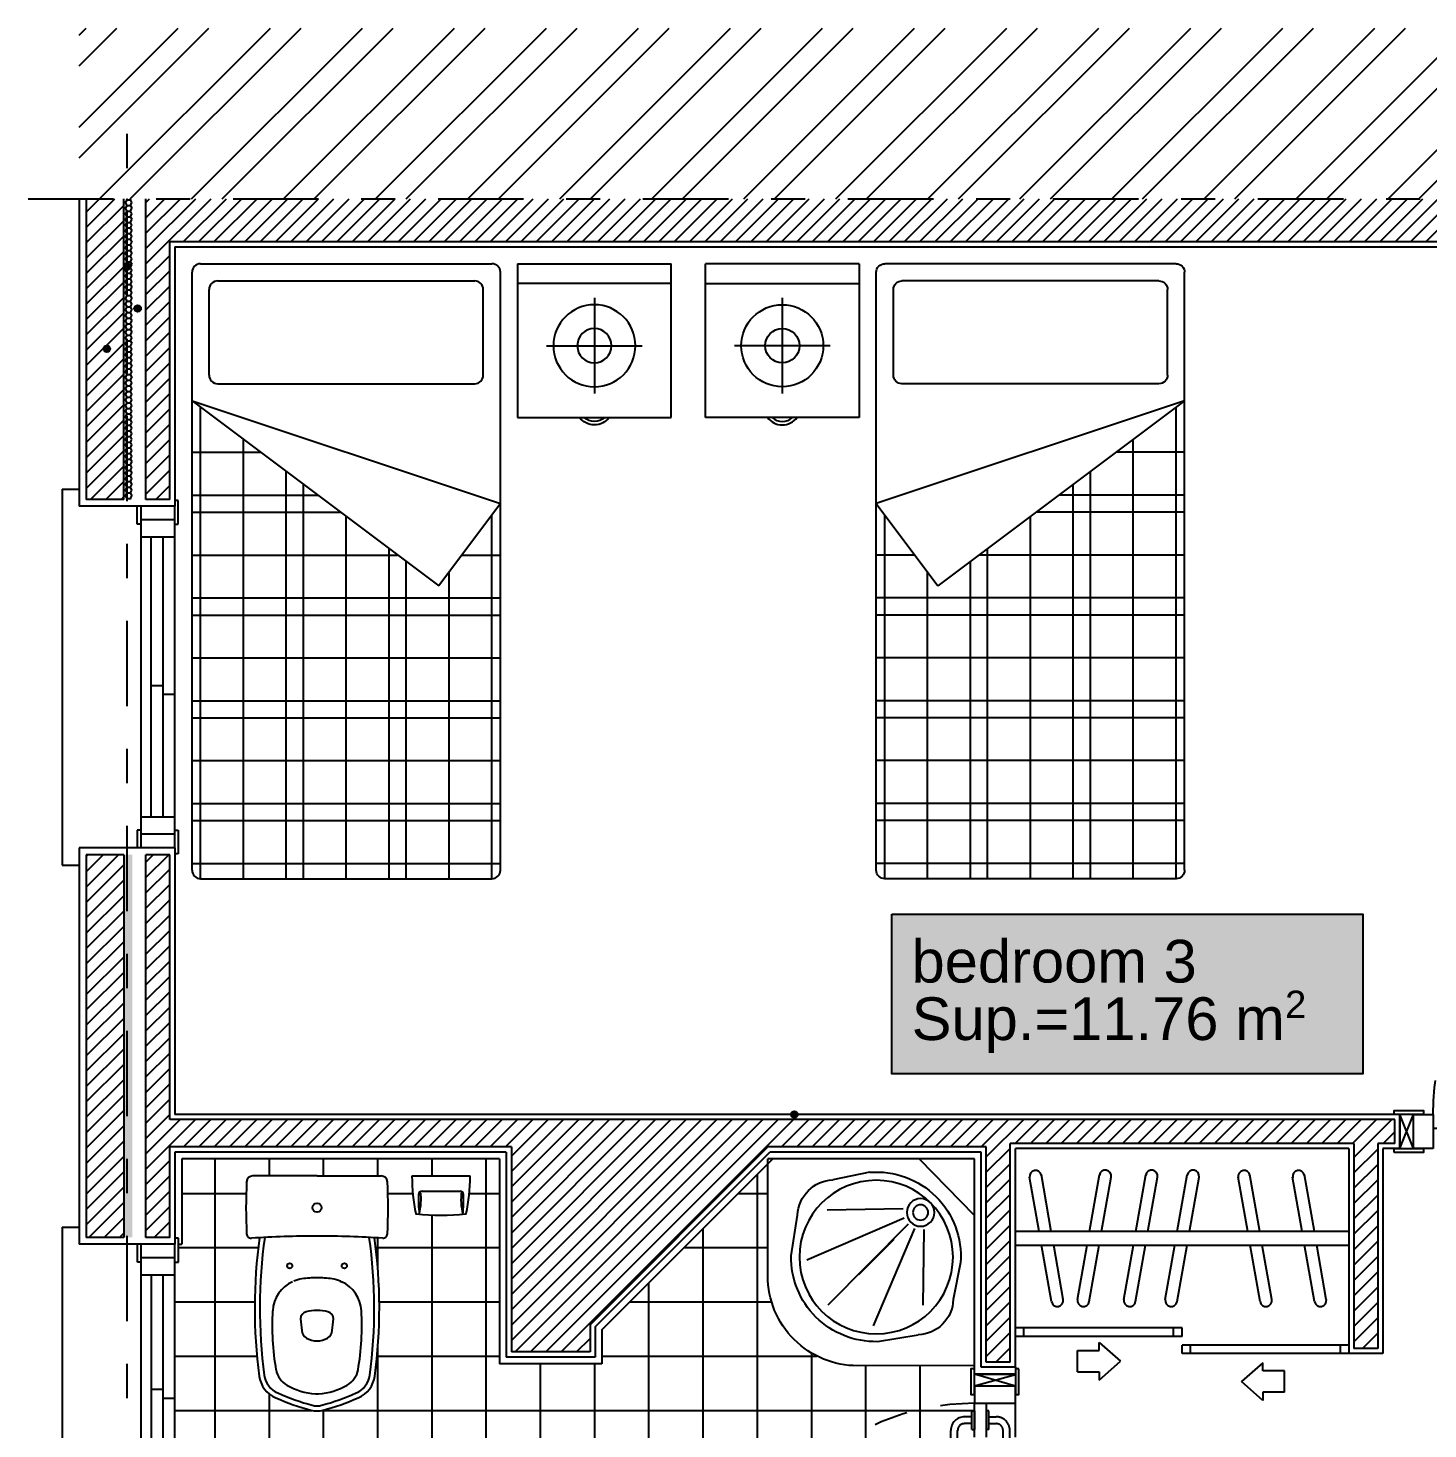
# Model space of a CAD drawing. Header units: millimetres. Extents: x 105 to 1807, y -268 to 915.
# Drawn here: x 977.359 to 981.457, y 437.977 to 442.078 of the extents above; entities that cross this region are included whole.
import ezdxf

# ---------------------------------------------------------------- set-up
doc = ezdxf.new("R2010")
doc.units = ezdxf.units.MM
doc.linetypes.add('HIDDEN2', pattern=[0.1875, 0.125, -0.0625])
doc.linetypes.add('TRAZO_Y_PUNTO', pattern=[1, 0.5, -0.25, 0, -0.25])
for name, color, linetype in [('AUXILIAR', 3, 'Continuous'), ('CARPINTERIA', 3, 'Continuous'), ('EJE', 8, 'Continuous'), ('ENFOSCADO', 4, 'Continuous'), ('ENLUCIDO', 8, 'Continuous'), ('MARMOL BAÑOS', 4, 'Continuous'), ('MUEBLES', 12, 'Continuous'), ('MURO', 6, 'Continuous'), ('PERCHAS', 12, 'Continuous'), ('SANITARIOS', 50, 'Continuous'), ('SOLERIA', 4, 'Continuous'), ('SOMBREADO', 8, 'Continuous'), ('SOMBREADO MURO TERMOARCILLA', 253, 'Continuous'), ('TEXTO', 2, 'Continuous')]:
    doc.layers.add(name, color=color, linetype=linetype)
doc.styles.add('STYLE1', font='arial.ttf', dxfattribs={"height": 0.1})
pattern_1 = [(0, (851.618782, 370.048774), (0.0142875, 0.00824889), [0.009525, -0.01905]), (120, (851.618782, 370.048774), (-0.0142874983, 0.00824889296), [0.009525, -0.01905]), (60, (851.618782, 370.048774), (1.7e-09, 0.01649778296), [-0.01905, 0.009525])]
pattern_2 = [(45, (851.618782, 370.048774), (-0.02245064, 0.02245064), [])]
pattern_3 = [(45, (804.349767, 370.048774), (-0.0224506403, 0.0224506403), [])]

# ---------------------------------------------------------------- blocks, each defined once
blk = doc.blocks.new('F_Maneta_FSB-001_Planta')
for p, q in [((-0.0275, -0.007), (-0.0275, 0)), ((-0.0275, 0), (0.0275, 0)), ((0.0275, -0.007), (0.0275, 0)), ((0.0275, -0.007), (-0.0275, -0.007)), ((-0.01, -0.007), (-0.01, -0.029)), ((0.01, -0.007), (0.01, -0.029)), ((0.122, -0.049), (0.03, -0.049)), ((0.122, -0.069), (0.03, -0.069)), ((0.122, -0.049), (0.122, -0.069))]:
    blk.add_line(p, q)
for radius in [0.04, 0.02]:
    blk.add_arc((0.03, -0.029), radius, 180, 270)
blk = doc.blocks.new('NPBAÑO')
at = {"layer": 'CARPINTERIA'}
for p, q in [((435.7544, 454.9197), (435.7544, 454.9547)), ((435.7544, 454.9547), (435.8744, 454.9547)), ((435.8744, 454.9197), (435.7544, 454.9547)), ((435.8744, 454.953), (435.7544, 454.9197)), ((435.8744, 454.9547), (435.8744, 454.9197)), ((435.7544, 454.9197), (435.7544, 454.8697)), ((435.8744, 454.9197), (435.7544, 454.9197)), ((435.8744, 454.9197), (435.7744, 454.9197)), ((435.8744, 454.8697), (435.8744, 454.9197)), ((435.7744, 454.8697), (435.8744, 454.8697)), ((435.7544, 454.1197), (435.7544, 454.1697)), ((435.7744, 454.1697), (435.8744, 454.1697)), ((435.8744, 454.1697), (435.8744, 454.1197)), ((435.8744, 454.1197), (435.7544, 454.1197)), ((435.7544, 454.1197), (435.7544, 454.0847)), ((435.8744, 454.1197), (435.7544, 454.0847)), ((435.8744, 454.0847), (435.7544, 454.1197)), ((435.8744, 454.1197), (435.7744, 454.1197)), ((435.8744, 454.0847), (435.8744, 454.1197)), ((435.7544, 454.0847), (435.8744, 454.0847))]:
    blk.add_line(p, q, dxfattribs=at)
at = {"layer": 'CARPINTERIA', "linetype": 'HIDDEN2', "ltscale": 0.25}
for p, q in [((435.7474, 454.7922), (435.7474, 454.8472)), ((435.7474, 454.8472), (435.7544, 454.8472)), ((435.7544, 454.1697), (435.7544, 454.8697)), ((435.7544, 454.8472), (435.7544, 454.7922)), ((435.7964, 454.8472), (435.7894, 454.8472)), ((435.7894, 454.8472), (435.7894, 454.7922)), ((435.7964, 454.7922), (435.7964, 454.8472)), ((435.8744, 454.1697), (435.8744, 454.8697)), ((435.7474, 454.8297), (435.7254, 454.8297)), ((435.7474, 454.8097), (435.7254, 454.8097)), ((435.7964, 454.8297), (435.8184, 454.8297)), ((435.7964, 454.8097), (435.8184, 454.8097)), ((435.6854, 454.6977), (435.6854, 454.7897)), ((435.7054, 454.6977), (435.7054, 454.7897)), ((435.7474, 454.7922), (435.7544, 454.7922)), ((435.7964, 454.7922), (435.7894, 454.7922)), ((435.8384, 454.6977), (435.8384, 454.7897)), ((435.8584, 454.6977), (435.8584, 454.7897)), ((435.7054, 454.6977), (435.6854, 454.6977)), ((435.8384, 454.6977), (435.8584, 454.6977))]:
    blk.add_line(p, q, dxfattribs=at)
at = {"layer": 'CARPINTERIA'}
for points in [[(435.7544, 454.9697), (435.7444, 454.9697), (435.7444, 454.8947), (435.7544, 454.8947)], [(435.8844, 454.9697), (435.8744, 454.9697), (435.8744, 454.8947), (435.8844, 454.8947)], [(435.7544, 454.1697), (435.0544, 454.1697), (435.0544, 454.2047), (435.7544, 454.2047)], [(435.7544, 454.0697), (435.7444, 454.0697), (435.7444, 454.1447), (435.7544, 454.1447)], [(435.8844, 454.0697), (435.8744, 454.0697), (435.8744, 454.1447), (435.8844, 454.1447)]]:
    blk.add_lwpolyline(points, close=True, dxfattribs=at)
at = {"layer": 'CARPINTERIA', "linetype": 'HIDDEN2', "ltscale": 0.25}
blk.add_lwpolyline([(435.7544, 454.1697), (435.7544, 454.8697), (435.7894, 454.8697), (435.7894, 454.1697)], close=True, dxfattribs=at)
for centre, radius, start, end in [((435.7544, 454.1697), 0.7, 90, 180), ((435.7254, 454.7897), 0.04, 90, 180), ((435.7254, 454.7897), 0.02, 90, 180), ((435.8184, 454.7897), 0.04, 360, 90), ((435.8184, 454.7897), 0.02, 360, 90)]:
    blk.add_arc(centre, radius, start, end, dxfattribs=at)
at = {"layer": 'CARPINTERIA', "extrusion": (0, 0, -1), "zscale": -1, "rotation": 180.0000000001303}
blk.add_blockref('F_Maneta_FSB-001_Planta', (-435.1044, 454.2047), dxfattribs=at)
at = {"layer": 'CARPINTERIA', "rotation": 359.9999999998697}
blk.add_blockref('F_Maneta_FSB-001_Planta', (435.1044, 454.1697), dxfattribs=at)
blk = doc.blocks.new('V080M')
at = {"layer": 'CARPINTERIA'}
for p, q in [((945.5301, 440.4831), (945.4801, 440.4831)), ((945.5301, 439.5831), (945.5301, 440.4831)), ((945.1901, 440.3806), (945.1901, 440.4506)), ((945.1901, 440.4506), (945.2001, 440.4506)), ((945.2001, 440.4331), (945.2001, 439.6331)), ((945.3001, 439.6331), (945.3001, 440.4331)), ((945.3101, 440.3806), (945.3101, 440.4331)), ((945.2001, 440.3806), (945.1901, 440.3806)), ((945.2001, 440.3931), (945.3001, 440.3931)), ((945.3001, 440.3806), (945.3101, 440.3806)), ((945.2001, 440.3431), (945.3001, 440.3431)), ((945.2351, 439.7231), (945.2351, 440.3431)), ((945.2701, 439.7231), (945.2701, 440.3431)), ((945.2351, 440.0831), (945.2001, 440.0831)), ((945.2701, 440.0571), (945.2351, 440.0571)), ((945.2001, 439.7231), (945.3001, 439.7231)), ((945.1901, 439.6856), (945.1901, 439.6156)), ((945.2001, 439.6856), (945.1901, 439.6856)), ((945.3001, 439.6856), (945.3101, 439.6856)), ((945.3101, 439.6856), (945.3101, 439.6331)), ((945.2001, 439.6731), (945.3001, 439.6731)), ((945.1901, 439.6156), (945.2001, 439.6156)), ((945.5301, 439.5831), (945.4801, 439.5831))]:
    blk.add_line(p, q, dxfattribs=at)
blk = doc.blocks.new('V1M')
at = {"layer": 'CARPINTERIA'}
for p, q in [((936.7497, 440.5377), (936.7497, 439.4377)), ((936.7497, 440.5377), (936.7997, 440.5377)), ((937.0897, 440.5052), (937.0797, 440.5052)), ((937.0897, 440.4352), (937.0897, 440.5052)), ((936.9697, 440.4352), (936.9697, 440.4877)), ((936.9797, 440.4877), (936.9797, 439.4877)), ((937.0797, 439.4877), (937.0797, 440.4877)), ((936.9797, 440.4352), (936.9697, 440.4352)), ((937.0797, 440.4477), (936.9797, 440.4477)), ((937.0797, 440.4352), (937.0897, 440.4352)), ((937.0797, 440.3977), (936.9797, 440.3977)), ((937.0097, 440.3977), (937.0097, 439.5777)), ((937.0447, 440.3977), (937.0447, 439.5777)), ((937.0097, 439.9637), (937.0447, 439.9637)), ((937.0447, 439.9377), (937.0797, 439.9377)), ((937.0797, 439.5777), (936.9797, 439.5777)), ((936.9697, 439.5402), (936.9697, 439.4877)), ((936.9797, 439.5402), (936.9697, 439.5402)), ((937.0797, 439.5277), (936.9797, 439.5277)), ((937.0797, 439.5402), (937.0897, 439.5402)), ((937.0897, 439.5402), (937.0897, 439.4702)), ((937.0897, 439.4702), (937.0797, 439.4702)), ((936.7497, 439.4377), (936.7997, 439.4377))]:
    blk.add_line(p, q, dxfattribs=at)
blk = doc.blocks.new('pndo')
at = {"layer": 'CARPINTERIA', "linetype": 'HIDDEN2', "ltscale": 0.25}
for p, q in [((439.7526, 452.2157), (439.8578, 452.2157)), ((439.7526, 452.1929), (439.7526, 452.2157)), ((439.7526, 452.1929), (439.8578, 452.1929)), ((439.8606, 452.1449), (439.9235, 452.1449)), ((439.8606, 452.1449), (439.8606, 452.1369)), ((439.8806, 452.1449), (439.8806, 452.17)), ((439.9035, 452.1449), (439.9035, 452.17)), ((439.9235, 452.1449), (439.9235, 452.1369)), ((439.1492, 452.1369), (439.9492, 452.1369)), ((439.9235, 452.1369), (439.8606, 452.1369)), ((439.8606, 452.0889), (439.8606, 452.0969)), ((439.9235, 452.0969), (439.8606, 452.0969)), ((439.8606, 452.0889), (439.9235, 452.0889)), ((439.8806, 452.0889), (439.8806, 452.0637)), ((439.9035, 452.0889), (439.9035, 452.0637)), ((439.9235, 452.0889), (439.9235, 452.0969)), ((439.1492, 452.0369), (439.9492, 452.0369)), ((439.7526, 452.0409), (439.7526, 452.018)), ((439.7526, 452.0409), (439.8578, 452.0409)), ((439.7526, 452.018), (439.8578, 452.018))]:
    blk.add_line(p, q, dxfattribs=at)
at = {"layer": 'CARPINTERIA'}
for p, q in [((439.0921, 452.1369), (439.0521, 452.1369)), ((439.0521, 452.1369), (439.0521, 452.0369)), ((439.0921, 452.0369), (439.0521, 452.1369)), ((439.0521, 452.0369), (439.0921, 452.1369)), ((439.0921, 452.1369), (439.1492, 452.1369)), ((439.0921, 452.0369), (439.0921, 452.1369)), ((439.0921, 452.0369), (439.0921, 452.114)), ((439.1492, 452.114), (439.1492, 452.0369)), ((440.0064, 452.1369), (439.9492, 452.1369)), ((439.9492, 452.114), (439.9492, 452.0369)), ((440.0064, 452.0369), (440.0064, 452.1369)), ((440.0064, 452.1369), (440.0464, 452.1369)), ((440.0064, 452.0369), (440.0464, 452.1369)), ((440.0464, 452.0369), (440.0064, 452.1369)), ((440.0064, 452.0369), (440.0064, 452.114)), ((440.0464, 452.1369), (440.0464, 452.0369)), ((439.1492, 452.0369), (439.0921, 452.0369)), ((439.9492, 452.0369), (440.0064, 452.0369))]:
    blk.add_line(p, q, dxfattribs=at)
for points in [[(439.1492, 452.1369), (439.1492, 452.9369), (439.1892, 452.9369), (439.1892, 452.1369)], [(439.0349, 452.1369), (439.0349, 452.1483), (439.1206, 452.1483), (439.1206, 452.1369)], [(440.0635, 452.1369), (440.0635, 452.1483), (439.9778, 452.1483), (439.9778, 452.1369)], [(439.0349, 452.0254), (439.0349, 452.0369), (439.1206, 452.0369), (439.1206, 452.0254)], [(440.0635, 452.0254), (440.0635, 452.0369), (439.9778, 452.0369), (439.9778, 452.0254)]]:
    blk.add_lwpolyline(points, close=True, dxfattribs=at)
at = {"layer": 'CARPINTERIA', "linetype": 'HIDDEN2', "ltscale": 0.25}
blk.add_lwpolyline([(439.1492, 452.1369), (439.9492, 452.1369), (439.9492, 452.0969), (439.1492, 452.0969)], close=True, dxfattribs=at)
for centre, radius, start, end in [((439.1492, 452.1369), 0.8, 360, 90), ((439.8578, 452.17), 0.0457, 360, 90), ((439.8578, 452.17), 0.0229, 360, 90), ((439.8578, 452.0637), 0.0229, 270, 360), ((439.8578, 452.0637), 0.0457, 270, 360)]:
    blk.add_arc(centre, radius, start, end, dxfattribs=at)
at = {"layer": 'CARPINTERIA', "xscale": 1.14285714285711, "yscale": 1.14285714285711, "zscale": 1.14285714285711, "rotation": 269.9999999998696}
blk.add_blockref('F_Maneta_FSB-001_Planta', (439.1492, 452.8797), dxfattribs=at)
at = {"layer": 'CARPINTERIA', "extrusion": (0, 0, -1), "xscale": 1.14285714285711, "yscale": 1.14285714285711, "zscale": -1.142857142857143, "rotation": 270.0000000001304}
blk.add_blockref('F_Maneta_FSB-001_Planta', (-439.1892, 452.8797), dxfattribs=at)
blk = doc.blocks.new('FLEHA ACVCESO')
at = {"layer": 'AUXILIAR'}
for p, q in [((142.707, 251.372), (142.951, 251.651)), ((143.196, 251.372), (142.951, 251.651)), ((142.812, 251.372), (142.707, 251.372)), ((142.812, 251.092), (142.812, 251.372)), ((143.091, 251.092), (143.091, 251.372)), ((143.091, 251.372), (143.196, 251.372)), ((142.812, 251.092), (143.091, 251.092))]:
    blk.add_line(p, q, dxfattribs=at)
blk = doc.blocks.new('WC1')
at = {"layer": 'SANITARIOS'}
for p, q in [((668.0654, -264.0747), (667.8773, -264.0747)), ((668.0654, -264.0747), (668.2535, -264.0747)), ((668.1336, -264.3826), (668.1373, -264.3842)), ((668.051, -264.7456), (668.0515, -264.7457)), ((668.0797, -264.7456), (668.0793, -264.7457))]:
    blk.add_line(p, q, dxfattribs=at)
for centre, radius in [((668.0654, -264.1677), 0.0135), ((667.9854, -264.3377), 0.0075), ((668.1454, -264.3377), 0.0075)]:
    blk.add_circle(centre, radius, dxfattribs=at)
for centre, radius, start, end in [((667.8773, -264.0927), 0.018, 90, 177.0992), ((668.2535, -264.0927), 0.018, 2.9008, 90), ((669.3574, -264.1677), 1.5, 177.0992, 182.9368), ((666.7734, -264.1677), 1.5, 357.0632, 2.9008), ((667.8723, -264.2439), 0.013, 182.9368, 273.6699), ((668.2584, -264.2439), 0.013, 266.3301, 357.0632), ((668.0654, -267.2537), 3.003, 90, 93.6699), ((669.3829, -264.4617), 1.5, 172.0955, 187.6079), ((669.3829, -264.4617), 1.485, 171.9833, 187.6079), ((668.0654, -267.2537), 3.003, 86.3301, 90), ((666.7479, -264.4617), 1.485, 352.3921, 8.0167), ((666.7479, -264.4617), 1.5, 352.3921, 7.9045), ((668.0354, -264.475), 0.1, 114.7847, 176.6172), ((668.0354, -264.475), 0.1, 98.3127, 112.497), ((668.0654, -264.6727), 0.3, 90, 98.5222), ((668.0654, -264.6727), 0.3, 81.4778, 90), ((668.0954, -264.475), 0.1, 67.503, 81.6873), ((668.0954, -264.475), 0.1, 3.3828, 65.2153), ((668.6842, -264.5133), 0.75, 176.6172, 189.8671), ((668.0374, -264.4918), 0.02, 102.0968, 184.0283), ((668.7656, -264.4405), 0.75, 184.0283, 186.6401), ((668.0654, -264.6187), 0.15, 90, 102.4734), ((668.0654, -264.6187), 0.15, 77.5266, 90), ((668.0933, -264.4918), 0.02, 355.9717, 77.9032), ((667.3651, -264.4405), 0.75, 353.3599, 355.9717), ((667.4465, -264.5133), 0.75, 350.1329, 3.3828), ((668.0504, -264.5237), 0.03, 186.6401, 237.869), ((668.0803, -264.5237), 0.03, 302.131, 353.3599), ((668.0654, -264.4977), 0.06, 238.9919, 270), ((668.0654, -264.4977), 0.06, 270, 301.0081), ((668.0094, -264.6307), 0.065, 189.8671, 240.3055), ((668.1214, -264.6307), 0.065, 299.6945, 350.1329), ((667.9754, -264.6497), 0.08, 187.6079, 247.655), ((667.9754, -264.6497), 0.065, 187.6079, 247.9248), ((668.0747, -264.516), 0.197, 240.3055, 265.9209), ((668.056, -264.516), 0.197, 274.0791, 299.6945), ((668.1554, -264.6497), 0.065, 292.0752, 352.3921), ((668.1554, -264.6497), 0.08, 292.345, 352.3921), ((668.1966, -264.179), 0.6, 245.2048, 255.594), ((668.1966, -264.179), 0.585, 245.172, 255.594), ((668.0654, -264.6477), 0.065, 265.9209, 270), ((668.0654, -264.6477), 0.065, 270, 274.0791), ((667.9341, -264.179), 0.585, 284.406, 294.828), ((667.9341, -264.179), 0.6, 284.406, 294.7952), ((668.0654, -264.6977), 0.065, 253.8651, 270), ((668.0654, -264.6977), 0.05, 253.8651, 270), ((668.0654, -264.6977), 0.05, 270, 286.1349), ((668.0654, -264.6977), 0.065, 270, 286.1349)]:
    blk.add_arc(centre, radius, start, end, dxfattribs=at)
blk = doc.blocks.new('PHG')
at = {"layer": 'AUXILIAR', "color": 4}
for p, q in [((506.8932, 447.1463), (506.8932, 447.0351)), ((506.9382, 447.1747), (506.9382, 447.0067))]:
    blk.add_line(p, q, dxfattribs=at)
for points in [[(506.8553, 447.1546, -0.196376), (506.8555, 447.155, -0.099201), (506.8562, 447.1555, -0.056673), (506.8571, 447.1558, -0.043328), (506.8584, 447.1559, -0.043328), (506.8596, 447.1558, -0.056673), (506.8605, 447.1555, -0.099201), (506.8613, 447.155, -0.196376), (506.8614, 447.1546, -0.196376), (506.8613, 447.1542, -0.099201), (506.8605, 447.1537, -0.056673), (506.8596, 447.1534, -0.043328), (506.8584, 447.1533, -0.043328), (506.8571, 447.1534, -0.056673), (506.8562, 447.1537, -0.099201), (506.8555, 447.1542, -0.196376)], [(506.8553, 447.0269, 0.196376), (506.8555, 447.0264, 0.099201), (506.8562, 447.0259, 0.056673), (506.8571, 447.0257, 0.043328), (506.8584, 447.0256, 0.043328), (506.8596, 447.0257, 0.056673), (506.8605, 447.0259, 0.099201), (506.8613, 447.0264, 0.196376), (506.8614, 447.0269, 0.196376), (506.8613, 447.0273, 0.099201), (506.8605, 447.0278, 0.056673), (506.8596, 447.028, 0.043328), (506.8584, 447.0282, 0.043328), (506.8571, 447.028, 0.056673), (506.8562, 447.0278, 0.099201), (506.8555, 447.0273, 0.196376)]]:
    blk.add_lwpolyline(points, format="xyb", close=True, dxfattribs=at)
for centre, radius, start, end in [((507.4986, 447.0907), 0.6754, 173.8223, 186.1777), ((506.8668, 446.8278), 0.329, 87.0527, 97.0899), ((506.8693, 447.3178), 0.1687, 255.2144, 277.8112), ((506.8281, 447.1633), 0.001, 102.3465, 173.8223), ((506.9339, 446.68), 0.4957, 89.6183, 102.3465), ((506.8832, 447.1463), 0.01, 0, 87.0527), ((506.9372, 447.1747), 0.001, 0, 89.6183), ((506.8693, 446.8636), 0.1687, 82.1888, 104.7856), ((506.8668, 447.3536), 0.329, 262.9101, 272.9473), ((506.8281, 447.0181), 0.001, 186.1777, 257.6535), ((506.9339, 447.5014), 0.4957, 257.6535, 270.3817), ((506.8832, 447.0351), 0.01, 272.9473, 0), ((506.9372, 447.0067), 0.001, 270.3817, 0)]:
    blk.add_arc(centre, radius, start, end, dxfattribs=at)
blk = doc.blocks.new('pd')
at = {"layer": 'SANITARIOS'}
for p, q in [((257.9439, 408.6815), (258.6903, 408.6815)), ((258.6903, 408.6815), (258.6903, 407.935))]:
    blk.add_line(p, q, dxfattribs=at)
at = {"layer": 'SANITARIOS', "linetype": 'ByBlock'}
for p, q in [((258.6892, 408.4835), (258.4882, 408.6799)), ((258.3153, 408.6316), (258.1819, 408.6052)), ((258.1613, 408.4963), (258.435, 408.4998)), ((258.0297, 408.3311), (258.0542, 408.4783)), ((258.0866, 408.3169), (258.4392, 408.4661)), ((258.4538, 408.4427), (258.1612, 408.1518)), ((258.3258, 408.0762), (258.4771, 408.428)), ((258.5056, 408.1499), (258.5107, 408.4236)), ((258.3991, 408.3902), (258.2714, 408.2633)), ((258.6418, 408.3031), (258.6146, 408.1698)), ((258.5297, 408.1312), (258.5297, 408.1312)), ((258.3397, 408.0193), (258.487, 408.0429))]:
    blk.add_line(p, q, dxfattribs=at)
blk.add_lwpolyline([(257.9439, 408.6815), (257.9426, 408.26, 0.415093), (258.2666, 407.935), (258.6903, 407.935)], format="xyb", dxfattribs=at)
for centre, radius in [((258.3353, 408.3268), 0.2775), ((258.4966, 408.4871), 0.05), ((258.4966, 408.4871), 0.0275)]:
    blk.add_circle(centre, radius, dxfattribs=at)
for centre, radius, start, end in [((258.187, 408.4724), 0.133, 92.223, 177.433), ((258.3371, 408.3249), 0.3075, 45.0758, 94.0764), ((258.3353, 408.3268), 0.3075, 355.5795, 44.5801), ((258.3371, 408.3249), 0.3075, 178.8345, 224.5853), ((258.4818, 408.1758), 0.133, 272.223, 357.433), ((258.3353, 408.3268), 0.3075, 225.0707, 270.8214)]:
    blk.add_arc(centre, radius, start, end, dxfattribs=at)
blk = doc.blocks.new('PERCHAS 1')
at = {"layer": 'PERCHAS', "linetype": 'Continuous'}
for p, q in [((980.3184, 438.5552), (980.2904, 438.7144)), ((980.354, 438.5552), (980.3248, 438.7205)), ((980.4655, 438.5552), (980.4947, 438.7205)), ((980.5011, 438.5552), (980.5292, 438.7144)), ((980.6014, 438.5552), (980.6306, 438.7205)), ((980.637, 438.5552), (980.665, 438.7144)), ((980.7227, 438.5552), (980.7519, 438.7205)), ((980.7583, 438.5552), (980.7863, 438.7144)), ((980.9289, 438.5552), (980.9008, 438.7144)), ((980.9644, 438.5552), (980.9353, 438.7205)), ((981.0883, 438.5552), (981.0603, 438.7144)), ((981.1239, 438.5552), (981.0948, 438.7205)), ((981.2245, 438.5552), (980.2488, 438.5552)), ((980.2488, 438.5152), (981.2245, 438.5152)), ((980.3546, 438.35), (980.3255, 438.5152)), ((980.3891, 438.3561), (980.361, 438.5152)), ((980.4304, 438.3561), (980.4585, 438.5152)), ((980.4649, 438.35), (980.494, 438.5152)), ((980.5663, 438.3561), (980.5944, 438.5152)), ((980.6008, 438.35), (980.6299, 438.5152)), ((980.6876, 438.3561), (980.7157, 438.5152)), ((980.7221, 438.35), (980.7512, 438.5152)), ((980.965, 438.35), (980.9359, 438.5152)), ((980.9995, 438.3561), (980.9715, 438.5152)), ((981.1245, 438.35), (981.0954, 438.5152)), ((981.159, 438.3561), (981.1309, 438.5152))]:
    blk.add_line(p, q, dxfattribs=at)
for centre, start, end in [((980.3078, 438.7162), 10, 190), ((980.5119, 438.7174), 350, 170), ((980.6478, 438.7174), 350, 170), ((980.7691, 438.7174), 350, 170), ((980.9182, 438.7162), 10, 190), ((981.0777, 438.7162), 10, 190), ((980.3718, 438.353), 190, 10), ((980.4477, 438.353), 170, 350), ((980.5835, 438.353), 170, 350), ((980.7049, 438.353), 170, 350), ((980.9823, 438.353), 190, 10), ((981.1418, 438.353), 190, 10)]:
    blk.add_arc(centre, 0.0175, start, end, dxfattribs=at)
blk = doc.blocks.new('CAMA180 90')
at = {"layer": 'MUEBLES'}
for p, q in [((1200.7273, 555.8072), (1200.2773, 555.8072)), ((1200.2773, 555.3572), (1200.2773, 555.8072)), ((1200.7273, 555.8072), (1200.7273, 555.3572)), ((1200.2773, 555.749), (1200.7273, 555.749)), ((1200.5023, 555.7072), (1200.5023, 555.4272)), ((1200.6423, 555.5672), (1200.3623, 555.5672)), ((1200.7273, 555.3572), (1200.2773, 555.3572))]:
    blk.add_line(p, q, dxfattribs=at)
at = {"layer": 'MUEBLES', "extrusion": (0, 0, -1)}
for p, q in [((1201.655, 555.8072), (1200.8024, 555.8072)), ((1200.7773, 554.0323), (1200.7773, 555.7821)), ((1201.6801, 554.0323), (1201.6801, 555.7821)), ((1200.8275, 555.4812), (1200.8275, 555.7319)), ((1201.6049, 555.757), (1200.8526, 555.757)), ((1201.63, 555.4812), (1201.63, 555.7319)), ((1201.6049, 555.4561), (1200.8526, 555.4561)), ((1201.6801, 555.4059), (1200.7773, 555.105)), ((1201.6801, 555.4059), (1200.9579, 554.8643)), ((1201.655, 554.0072), (1201.655, 555.3871)), ((1201.5296, 554.0072), (1201.5296, 555.2931)), ((1201.6801, 555.2555), (1201.4795, 555.2555)), ((1201.4043, 554.0072), (1201.4043, 555.199)), ((1201.3541, 554.0072), (1201.3541, 555.1614)), ((1201.6801, 555.1301), (1201.3123, 555.1301)), ((1200.7773, 555.105), (1200.9579, 554.8643)), ((1200.8024, 554.0072), (1200.8024, 555.0716)), ((1201.2287, 554.0072), (1201.2287, 555.0674)), ((1201.6801, 555.0799), (1201.2454, 555.0799)), ((1200.8902, 554.9545), (1200.7773, 554.9545)), ((1201.6801, 554.9545), (1201.0782, 554.9545)), ((1201.1033, 554.0072), (1201.1033, 554.9733)), ((1200.9278, 554.0072), (1200.9278, 554.9044)), ((1201.0532, 554.0072), (1201.0532, 554.9357)), ((1201.6801, 554.8292), (1200.7773, 554.8292)), ((1201.6801, 554.779), (1200.7773, 554.779)), ((1201.6801, 554.6536), (1200.7773, 554.6536)), ((1201.6801, 554.5282), (1200.7773, 554.5282)), ((1201.6801, 554.4781), (1200.7773, 554.4781)), ((1201.6801, 554.3527), (1200.7773, 554.3527)), ((1201.6801, 554.2273), (1200.7773, 554.2273)), ((1201.6801, 554.1771), (1200.7773, 554.1771)), ((1201.6801, 554.0518), (1200.7773, 554.0518)), ((1201.655, 554.0072), (1200.8024, 554.0072))]:
    blk.add_line(p, q, dxfattribs=at)
at = {"layer": 'MUEBLES'}
for radius in [0.12, 0.05]:
    blk.add_circle((1200.5023, 555.5672), radius, dxfattribs=at)
at = {"layer": 'MUEBLES', "extrusion": (0, 0, -1)}
for centre, start, end in [((-1200.8024, 555.7821), 0, 90), ((-1201.655, 555.7821), 90, 180), ((-1200.8526, 555.7319), 0, 90), ((-1201.6049, 555.7319), 90, 180), ((-1200.8526, 555.4812), 270, 0), ((-1201.6049, 555.4812), 180, 270), ((-1200.8024, 554.0323), 270, 0.0197), ((-1201.655, 554.0323), 180, 270)]:
    blk.add_arc(centre, 0.0251, start, end, dxfattribs=at)
at = {"layer": 'MUEBLES'}
for radius, start, end in [(0.0546, 217.2217, 322.7783), (0.0446, 227.7678, 312.2322)]:
    blk.add_arc((1200.5023, 555.3902), radius, start, end, dxfattribs=at)

msp = doc.modelspace()

# ---------------------------------------------------------------- hatches: boundary and pattern name
at = {"layer": 'SOLERIA'}
h = msp.add_hatch(dxfattribs=at)
h.set_pattern_fill('NET,_O', color=256, scale=0.05)
h.set_pattern_definition([(0, (980.12875, 437.23773), (0, 0.15875), []), (90, (980.12875, 437.23773), (-0.15875, 1e-17), [])])
h.paths.add_polyline_path([(980.1288, 438.0527), (980.1288, 438.0777), (980.1188, 438.0777), (980.1188, 438.1527), (980.1288, 438.1527), (980.1288, 438.1631), (979.7873, 438.1621, -0.415093), (979.5241, 438.4245), (979.5241, 438.7531), (979.0388, 438.2677), (979.0388, 438.1677), (978.7388, 438.1677), (978.7388, 438.7677), (977.8088, 438.7677), (977.8088, 438.5177), (977.7988, 438.5177), (977.7988, 438.4652), (977.7888, 438.4652), (977.7888, 437.7702), (977.7988, 437.7702), (977.7988, 437.7177), (977.8088, 437.7177), (977.8088, 437.2377), (980.1288, 437.2377), (980.1288, 437.2527), (980.1188, 437.2527), (980.1188, 437.3277), (980.1288, 437.3277), (980.1288, 437.3527), (979.5063, 437.3527), (979.5063, 437.3457), (979.4888, 437.3457), (979.4888, 437.3237, 0.414214), (979.5088, 437.3037), (979.6008, 437.3037), (979.6008, 437.2837), (979.5088, 437.2837, -0.414214), (979.4688, 437.3237), (979.4688, 437.3457), (979.4513, 437.3457), (979.4513, 437.3527), (979.4288, 437.3527), (979.4288, 437.3877), (979.4296, 437.3877, -0.399638)])
h.paths.add_polyline_path([(979.0434, 437.6521, -0.271494), (979.0785, 437.6123, -0.132302), (979.0651, 437.2946, -0.396357), (979.0555, 437.2871), (978.8314, 437.2877), (978.6073, 437.2883, -0.396357), (978.5977, 437.2958, -0.132302), (978.586, 437.6136, -0.271494), (978.6213, 437.6532, -0.103218), (978.8325, 437.6927, -0.103218)], flags=16)
h.paths.add_polyline_path([(978.6799, 437.3283, 0.03535), (978.6814, 437.3281, -0.002561)], flags=0)
h.paths.add_polyline_path([(978.6853, 437.4209, -0.001405), (978.6856, 437.4202, 0.019391)], flags=0)
h.paths.add_polyline_path([(978.9708, 437.3346, 0.34057), (978.9816, 437.3273, -0.152817), (978.9748, 437.3357, -0.172774), (978.982, 437.4186, 11.055583), (978.9818, 437.4182, 0.171863), (978.9748, 437.3357, 0.152817), (978.9816, 437.3273, 0.037608), (979.0034, 437.3317, 0.214205), (979.0518, 437.3749, 0.066536), (979.0798, 437.4778, 0.699907), (979.0684, 437.4824, -0.003988), (979.0672, 437.4807, -0.137627), (979.0054, 437.4195, -0.321402), (978.9938, 437.4231, 0.509505), (978.9781, 437.4201, 0.161297)], flags=0)
h.paths.add_polyline_path([(978.6581, 437.4204, 0.082313), (978.6614, 437.4199, -0.082313)], flags=0)
h.paths.add_polyline_path([(978.5954, 437.4837, 0.699907), (978.584, 437.4791, 0.00079), (978.5842, 437.4778, -0.910408), (978.5965, 437.4819, 0.000004), (978.5965, 437.4819, -0.003988)], flags=0)
h.paths.add_polyline_path([(978.6068, 437.3655, -0.000729), (978.6063, 437.3666, 0.00375)], flags=0)
h.paths.add_polyline_path([(979.0569, 437.3654, -0.277401), (978.9884, 437.3161, 0.000148), (978.9895, 437.3162, 0.269722), (979.0564, 437.3643, 0.000729)], flags=0)
h.paths.add_polyline_path([(978.8526, 437.4722, -1), (978.8112, 437.4722, -1)], flags=0)
h.paths.add_polyline_path([(978.9387, 437.408, 0.004932), (978.9413, 437.4083, -0.000819)], flags=0)
h.paths.add_polyline_path([(978.9351, 437.3595, -1), (978.9081, 437.3595, -1)], flags=0)
h.paths.add_polyline_path([(978.7247, 437.4086, -0.004932), (978.7221, 437.4089, 0.000819)], flags=0)
h.paths.add_polyline_path([(978.8473, 437.3597, -1), (978.8158, 437.3597, -1)], flags=0)
h.paths.add_polyline_path([(978.6816, 437.419, -0.151729), (978.6814, 437.4197, 0.060448), (978.6815, 437.4194, -0.000885)], flags=0)
h.paths.add_polyline_path([(978.7551, 437.36, -1), (978.7281, 437.36, -1)], flags=0)
h.paths.add_polyline_path([(978.4942, 438.6067, -0.056461), (978.4826, 438.7177), (978.6526, 438.7177, -0.056461), (978.641, 438.6067, -0.054497)], flags=16)
h.paths.add_polyline_path([(978.6313, 438.6069, -0.097134), (978.6276, 438.6717, 0.112506), (978.6233, 438.6727, -0.399226), (978.6332, 438.6632, -0.042906)], flags=0)
h.paths.add_polyline_path([(978.3739, 438.1321, -0.268169), (978.325, 438.0687, -0.045363), (978.2227, 438.0323, -0.070518), (978.2046, 438.0297, -0.070518), (978.1865, 438.0323, -0.045363), (978.0842, 438.0687, -0.268169), (978.0353, 438.1321, -0.067789), (978.0364, 438.537, 0.001999), (978.0124, 438.5356, -0.417966), (977.9986, 438.5479, -0.025477), (977.9985, 438.7006, -0.399461), (978.0165, 438.7177), (978.2046, 438.7177), (978.3927, 438.7177, -0.399461), (978.4107, 438.7006, -0.025477), (978.4106, 438.5479, -0.417966), (978.3968, 438.5356, 0.001999), (978.3729, 438.537, -0.067789)], flags=16)
h.paths.add_polyline_path([(978.6303, 438.6392, 0.01102), (978.6302, 438.6389, -0.000561), (978.6302, 438.6389, -0.018753)], flags=0)
h.paths.add_polyline_path([(978.2185, 438.0467, -0.070518), (978.2046, 438.0447, -0.071588), (978.1905, 438.0468, -0.000102), (978.1903, 438.0468), (978.1922, 438.0463, 0.062941), (978.2046, 438.0447, 0.062941), (978.2171, 438.0463)], flags=0)
h.paths.add_polyline_path([(978.5047, 438.6389, -0.007462), (978.5048, 438.6387, 0.014035), (978.5048, 438.6389, 0.007329)], flags=0)
h.paths.add_polyline_path([(978.5039, 438.6069, 0.097134), (978.5076, 438.6717, 0.274396), (978.502, 438.6632, 0.042906)], flags=0)
h.paths.add_polyline_path([(978.2502, 438.4163, 0.038117), (978.2046, 438.4197, 0.038117), (978.1591, 438.4163, -0.002742), (978.1602, 438.4164, -0.037202), (978.2046, 438.4197, -0.037202), (978.2491, 438.4164, -0.002742)], flags=0)
h.paths.add_polyline_path([(978.2335, 438.2421, -0.126166), (978.2046, 438.2347, -0.126166), (978.1757, 438.2421, -0.248029), (978.1599, 438.2652, -0.011397), (978.1567, 438.2993, -0.373544), (978.1724, 438.3202, -0.054091), (978.2046, 438.3237, -0.054091), (978.2368, 438.3202, -0.373544), (978.2525, 438.2993, -0.011397), (978.2494, 438.2652, -0.248029)], flags=0)
h.paths.add_polyline_path([(978.2771, 438.4547, -1), (978.2921, 438.4547, -1)], flags=0)
edge = h.paths.add_edge_path(flags=16)
edge.add_ellipse((978.2347, 437.3284), major_axis=(0.0895, 0), ratio=0.368422, start_angle=-72.8096, end_angle=256.6577, ccw=False)
edge.add_line((978.2611, 437.2969), (978.2611, 437.2877))
edge.add_line((978.2611, 437.2877), (978.214, 437.2877))
edge.add_line((978.214, 437.2877), (978.214, 437.2963))
edge = h.paths.add_edge_path(flags=0)
edge.add_spline(control_points=[(978.2611, 437.307), (978.2663, 437.3076), (978.2712, 437.3084), (978.2854, 437.3112), (978.2937, 437.3138), (978.3029, 437.318), (978.3054, 437.3194), (978.3094, 437.322), (978.311, 437.3233), (978.3131, 437.3256), (978.3136, 437.3265), (978.3142, 437.3278), (978.3142, 437.3282), (978.3142, 437.3289), (978.3141, 437.3293), (978.3133, 437.3308), (978.3126, 437.3318), (978.3097, 437.3346), (978.3072, 437.3364), (978.2998, 437.3404), (978.2946, 437.3425), (978.2787, 437.3473), (978.2667, 437.3495), (978.2411, 437.3517), (978.2276, 437.3516), (978.2067, 437.3498), (978.1988, 437.3487), (978.1845, 437.3456), (978.1781, 437.3437), (978.1674, 437.3394), (978.1631, 437.3371), (978.1587, 437.3337), (978.1576, 437.3327), (978.1561, 437.3308), (978.1556, 437.3301), (978.1552, 437.329), (978.1552, 437.3287), (978.1552, 437.3284)], knot_values=[6.283185, 6.283185, 6.283185, 6.283185, 6.472177, 6.472177, 6.857668, 6.857668, 7.032708, 7.032708, 7.207747, 7.207747, 7.382787, 7.382787, 7.557827, 7.557827, 7.732867, 7.732867, 7.907907, 7.907907, 8.13783, 8.13783, 8.425889, 8.425889, 8.88486, 8.88486, 9.343831, 9.343831, 9.638685, 9.638685, 9.933538, 9.933538, 10.228391, 10.228391, 10.379467, 10.379467, 10.530542, 10.530542, 10.681617, 10.681617, 10.681617, 10.681617], degree=3, periodic=0)
edge.add_spline(control_points=[(978.1552, 437.3284), (978.1552, 437.3284), (978.1552, 437.3283), (978.1552, 437.3279), (978.1553, 437.3275), (978.1561, 437.3259), (978.1569, 437.3248), (978.16, 437.322), (978.1625, 437.3202), (978.1703, 437.3161), (978.1761, 437.3138), (978.1914, 437.3095), (978.2014, 437.3076), (978.2127, 437.3065), (978.2133, 437.3064), (978.214, 437.3063)], knot_values=[4.955725, 4.955725, 4.955725, 4.955725, 4.977973, 4.977973, 5.155321, 5.155321, 5.33267, 5.33267, 5.561427, 5.561427, 5.872998, 5.872998, 6.258489, 6.258489, 6.283185, 6.283185, 6.283185, 6.283185], degree=3, periodic=0)
h.paths.add_polyline_path([(978.1171, 438.4547, -1), (978.1321, 438.4547, -1)], flags=0)
h.paths.add_polyline_path([(978.1911, 438.6247, -1), (978.2181, 438.6247, -1)], flags=0)
h.paths.add_polyline_path([(980.1288, 437.9752), (980.1218, 437.9752), (980.1218, 437.9927), (980.0998, 437.9927, 0.414214), (980.0798, 437.9727), (980.0798, 437.8807), (980.0598, 437.8807), (980.0598, 437.9727, -0.414214), (980.0998, 438.0127), (980.1218, 438.0127), (980.1218, 438.0302), (980.1288, 438.0302), (980.1288, 438.0527, 0.399638), (979.4296, 437.3877), (979.4513, 437.3877), (979.4513, 437.3947), (979.4688, 437.3947), (979.4688, 437.4167, -0.414214), (979.5088, 437.4567), (979.6008, 437.4567), (979.6008, 437.4367), (979.5088, 437.4367, 0.414214), (979.4888, 437.4167), (979.4888, 437.3947), (979.5063, 437.3947), (979.5063, 437.3877), (980.1288, 437.3877)], flags=17)
at = {"layer": 'SOMBREADO'}
h = msp.add_hatch(dxfattribs=at)
h.set_pattern_fill('ANSI32', color=256, scale=0.02, style=0)
h.set_pattern_definition([(45, (851.61878, 370.04877), (-0.13470384, 0.13470384), []), (45, (851.70858, 370.04877), (-0.13470384, 0.13470384), [])])
h.paths.add_polyline_path([(994.3688, 442.0777), (977.5088, 442.0777), (977.5088, 441.5777), (994.3688, 441.5777)])
h = msp.add_hatch(dxfattribs=at)
h.set_pattern_fill('ANSI31', color=256, scale=0.01, style=0)
h.set_pattern_definition(pattern_2)
h.paths.add_polyline_path([(977.6388, 441.5777), (977.5288, 441.5777), (977.5288, 440.6977), (977.6388, 440.6977)])
h = msp.add_hatch(dxfattribs=at)
h.set_pattern_fill('HONEY', color=256, scale=0.003, style=0)
h.set_pattern_definition(pattern_1)
h.paths.add_polyline_path([(977.6638, 441.5777), (977.6388, 441.5777), (977.6388, 440.6977), (977.6638, 440.6977)])
h = msp.add_hatch(dxfattribs=at)
h.set_pattern_fill('ANSI31', color=256, scale=0.01, style=0)
h.set_pattern_definition(pattern_3)
h.paths.add_polyline_path([(982.5038, 441.5777), (977.7038, 441.5777), (977.7038, 440.6977), (977.7738, 440.6977), (977.7738, 441.4527), (982.4338, 441.4527), (982.4338, 438.8827), (982.3838, 438.8827), (982.3838, 438.8127), (982.4338, 438.8127), (982.4338, 438.4527), (982.6888, 438.4527), (982.6888, 438.5227), (982.5038, 438.5227)])
h = msp.add_hatch(dxfattribs=at)
h.set_pattern_fill('ANSI31', color=256, scale=0.01, style=0)
h.set_pattern_definition(pattern_2)
h.paths.add_polyline_path([(977.6388, 439.6577), (977.5288, 439.6577), (977.5288, 438.5377), (977.6388, 438.5377)])
h = msp.add_hatch(dxfattribs=at)
h.set_pattern_fill('HONEY', color=256, scale=0.003, style=0)
h.set_pattern_definition(pattern_1)
h.paths.add_polyline_path([(977.6638, 439.6577), (977.6388, 439.6577), (977.6388, 438.5377), (977.6638, 438.5377)])
h = msp.add_hatch(dxfattribs=at)
h.set_pattern_fill('ANSI31', color=256, scale=0.01, style=0)
h.set_pattern_definition(pattern_3)
h.paths.add_polyline_path([(981.3595, 438.8827), (980.2338, 438.8827), (977.7738, 438.8827), (977.7738, 439.6577), (977.7038, 439.6577), (977.7038, 438.5377), (977.7738, 438.5377), (977.7738, 438.8027), (978.7738, 438.8027), (978.7738, 438.2027), (979.0038, 438.2027), (979.0038, 438.2822), (979.5243, 438.8027), (980.1638, 438.8027), (980.1638, 438.1727), (980.2338, 438.1727), (980.2338, 438.8127), (981.2395, 438.8127), (981.2395, 438.2127), (981.3095, 438.2127), (981.3095, 438.8127), (981.3595, 438.8127)])
at = {"layer": 'SOMBREADO MURO TERMOARCILLA'}
msp.add_hatch(color=256, dxfattribs=at).paths.add_polyline_path([(979.8872, 439.4838), (981.2663, 439.4838), (981.2663, 439.0162), (979.8872, 439.0162)])
at = {"layer": 'TEXTO'}
h = msp.add_hatch(color=256, dxfattribs=at)
h.dxf.hatch_style = 1
h.paths.add_polyline_path([(977.657, 441.3844), (977.6405, 441.3844, 0.140492), (977.6391, 441.3793, 1), (977.6584, 441.3793, 0.140492)])
h.paths.add_polyline_path([(977.6405, 441.3844), (977.657, 441.3844, 0.554434)])
h = msp.add_hatch(color=256, dxfattribs=at)
h.dxf.hatch_style = 1
h.paths.add_polyline_path([(977.6878, 441.2619), (977.6713, 441.2619, 0.140492), (977.6699, 441.2568, 1), (977.6893, 441.2568, 0.140492)])
h.paths.add_polyline_path([(977.6713, 441.2619), (977.6878, 441.2619, 0.554434)])
h = msp.add_hatch(color=256, dxfattribs=at)
h.dxf.hatch_style = 1
h.paths.add_polyline_path([(977.5979, 441.1439), (977.5815, 441.1439, 0.140492), (977.58, 441.1387, 1), (977.5994, 441.1387, 0.140492)])
h.paths.add_polyline_path([(977.5815, 441.1439), (977.5979, 441.1439, 0.554434)])
h = msp.add_hatch(color=256, dxfattribs=at)
h.dxf.hatch_style = 1
h.paths.add_polyline_path([(979.6099, 438.9029), (979.5934, 438.9029, 0.140492), (979.592, 438.8977, 1), (979.6114, 438.8977, 0.140492)])
h.paths.add_polyline_path([(979.5934, 438.9029), (979.6099, 438.9029, 0.554434)])

# ---------------------------------------------------------------- linework, layer by layer
at = {"layer": 'CARPINTERIA'}
for p, q in [((980.7366, 438.2727), (980.2488, 438.2727)), ((980.7366, 438.2477), (980.2488, 438.2477)), ((980.2738, 438.2477), (980.2738, 438.2727)), ((980.7116, 438.2477), (980.7116, 438.2727)), ((980.7366, 438.2477), (980.7366, 438.2727)), ((981.2245, 438.2227), (980.7366, 438.2227)), ((980.7366, 438.1977), (980.7366, 438.2227)), ((980.7616, 438.1977), (980.7616, 438.2227)), ((981.1995, 438.2227), (981.1995, 438.1977)), ((981.2245, 438.1977), (980.7366, 438.1977))]:
    msp.add_line(p, q, dxfattribs=at)
at = {"layer": 'EJE', "linetype": 'TRAZO_Y_PUNTO', "ltscale": 0.5}
msp.add_line((977.6488, 434.6927), (977.6488, 441.8677), dxfattribs=at)
at = {"layer": 'ENFOSCADO'}
for p, q in [((977.5088, 441.5777), (977.5088, 440.6777)), ((977.7888, 440.6777), (977.5088, 440.6777)), ((977.5088, 439.6777), (977.5088, 438.5177)), ((977.7888, 439.6777), (977.5088, 439.6777)), ((977.7888, 438.5177), (977.5088, 438.5177))]:
    msp.add_line(p, q, dxfattribs=at)
at = {"layer": 'ENLUCIDO'}
for p, q in [((977.7888, 441.4377), (982.4188, 441.4377)), ((977.7888, 441.4377), (977.7888, 440.6777)), ((977.7888, 439.6777), (977.7888, 438.8977)), ((981.3745, 438.8977), (977.7888, 438.8977)), ((981.3745, 438.7977), (981.3745, 438.8977)), ((977.7888, 438.7877), (977.7888, 438.5177)), ((978.7588, 438.7877), (977.7888, 438.7877)), ((978.7588, 438.7877), (978.7588, 438.1877)), ((979.0188, 438.276), (979.5305, 438.7877)), ((980.1488, 438.7877), (979.5305, 438.7877)), ((980.1488, 438.1577), (980.1488, 438.7877)), ((980.2488, 438.1577), (980.2488, 438.7977)), ((981.2245, 438.7977), (980.2488, 438.7977)), ((981.2245, 438.7977), (981.2245, 438.1977)), ((981.3745, 438.7977), (981.3245, 438.7977)), ((981.3245, 438.7977), (981.3245, 438.1977)), ((979.0188, 438.276), (979.0188, 438.1877)), ((979.0188, 438.1877), (978.7588, 438.1877)), ((980.2488, 438.1577), (980.1488, 438.1577)), ((981.3245, 438.1977), (981.2245, 438.1977))]:
    msp.add_line(p, q, dxfattribs=at)
at = {"layer": 'MARMOL BAÑOS'}
for p, q in [((977.8088, 438.7677), (977.8088, 438.5177)), ((978.7388, 438.7677), (977.8088, 438.7677)), ((978.7388, 438.7677), (978.7388, 438.1677)), ((979.0388, 438.2677), (979.5388, 438.7677)), ((980.1288, 438.7677), (979.5388, 438.7677)), ((980.1288, 438.1377), (980.1288, 438.7677)), ((977.7988, 438.5177), (977.8088, 438.5177)), ((979.0388, 438.2677), (979.0388, 438.1677)), ((979.0388, 438.1677), (978.7388, 438.1677)), ((980.2488, 438.1577), (980.2488, 438.1377)), ((980.2488, 438.1377), (980.1288, 438.1377))]:
    msp.add_line(p, q, dxfattribs=at)
at = {"layer": 'MURO', "color": 5, "linetype": 'TRAZO_Y_PUNTO', "ltscale": 0.5}
msp.add_line((977.3588, 441.5777), (994.5188, 441.5777), dxfattribs=at)
at = {"layer": 'MURO'}
for p, q in [((977.5288, 441.5777), (977.5288, 440.6977)), ((977.6388, 440.6977), (977.6388, 441.5777)), ((977.7038, 440.6977), (977.7038, 441.5777)), ((977.7738, 441.4527), (982.4338, 441.4527)), ((977.7738, 440.6977), (977.7738, 441.4527)), ((977.6388, 440.6977), (977.5288, 440.6977)), ((977.7738, 440.6977), (977.7038, 440.6977)), ((977.5288, 439.6577), (977.5288, 438.5377)), ((977.6388, 439.6577), (977.5288, 439.6577)), ((977.6388, 439.6577), (977.6388, 438.5377)), ((977.7738, 439.6577), (977.7038, 439.6577)), ((977.7038, 438.5377), (977.7038, 439.6577)), ((977.7738, 438.8827), (977.7738, 439.6577)), ((980.2338, 438.8827), (977.7738, 438.8827)), ((981.3595, 438.8827), (980.2338, 438.8827)), ((981.3595, 438.8127), (981.3595, 438.8827)), ((978.7738, 438.8027), (977.7738, 438.8027)), ((977.7738, 438.5377), (977.7738, 438.8027)), ((978.7738, 438.8027), (978.7738, 438.2027)), ((979.0038, 438.2822), (979.5243, 438.8027)), ((980.1638, 438.8027), (979.5243, 438.8027)), ((980.1638, 438.1727), (980.1638, 438.8027)), ((980.2338, 438.1727), (980.2338, 438.8127)), ((981.2395, 438.8127), (980.2338, 438.8127)), ((981.2395, 438.8127), (981.2395, 438.2127)), ((981.3595, 438.8127), (981.3095, 438.8127)), ((981.3095, 438.8127), (981.3095, 438.2127)), ((977.6388, 438.5377), (977.5288, 438.5377)), ((977.7738, 438.5377), (977.7038, 438.5377)), ((979.0038, 438.2822), (979.0038, 438.2027)), ((979.0038, 438.2027), (978.7738, 438.2027)), ((981.3095, 438.2127), (981.2395, 438.2127)), ((980.2338, 438.1727), (980.1638, 438.1727))]:
    msp.add_line(p, q, dxfattribs=at)
at = {"layer": 'TEXTO'}
msp.add_lwpolyline([(979.8872, 439.4838), (981.2663, 439.4838), (981.2663, 439.0162), (979.8872, 439.0162)], close=True, dxfattribs=at)
for centre in [(977.6488, 441.3793), (977.6796, 441.2568), (977.5897, 441.1387), (979.6017, 438.8977)]:
    msp.add_circle(centre, 0.0097, dxfattribs=at)

# ---------------------------------------------------------------- block references
at = {"layer": 'AUXILIAR', "color": 4, "rotation": 89.99999999999999}
msp.add_blockref('PHG', (1425.6583, -68.2205), dxfattribs=at)
at = {"layer": 'AUXILIAR', "yscale": 0.225, "zscale": 0.225}
for p, xscale, rotation in [((923.9352, 406.0112), -0.225, 270), ((1037.5321, 405.9518), 0.225, 90)]:
    msp.add_blockref('FLEHA ACVCESO', p, dxfattribs=dict(at, xscale=xscale, rotation=rotation))
at = {"layer": 'CARPINTERIA'}
msp.add_blockref('V1M', (40.709, 0.19), dxfattribs=at)
at = {"layer": 'CARPINTERIA', "xscale": -1, "rotation": 359.9999999995441}
msp.add_blockref('pndo', (1421.4208, -13.2391), dxfattribs=at)
at = {"layer": 'CARPINTERIA'}
for name, p, rotation in [('V080M', (1922.9889, 878.1508), 180), ('NPBAÑO', (544.3744, -16.817), 5.867306640539027e-11)]:
    msp.add_blockref(name, p, dxfattribs=dict(at, rotation=rotation))
at = {"layer": 'MUEBLES', "xscale": -1, "rotation": 1.042366193360067e-10}
msp.add_blockref('CAMA180 90', (2179.5189, -114.4194), dxfattribs=at)
at = {"layer": 'MUEBLES', "rotation": 6.842526545369765e-11}
msp.add_blockref('CAMA180 90', (-220.9358, -114.4194), dxfattribs=at)
at = {"layer": 'PERCHAS'}
msp.add_blockref('PERCHAS 1', (0, 0), dxfattribs=at)
at = {"layer": 'SANITARIOS', "xscale": -0.81, "yscale": 0.81, "zscale": 0.81, "rotation": 270}
msp.add_blockref('pd', (649.0968, 229.2286), dxfattribs=at)
at = {"layer": 'SANITARIOS', "rotation": 359.999999999987}
msp.add_blockref('WC1', (310.1393, 702.7924), dxfattribs=at)

# ---------------------------------------------------------------- texts
at = {"layer": 'TEXTO', "style": 'STYLE1'}
for s, p in [('bedroom 3', (979.9449, 439.2838)), ('Sup.=11.76 m', (979.9453, 439.1155))]:
    msp.add_text(s, height=0.125, dxfattribs=at).set_placement(p)
at = {"layer": 'TEXTO', "color": 4, "style": 'STYLE1'}
msp.add_text('2', height=0.08, dxfattribs=at).set_placement((981.0381, 439.1801))

doc.saveas('drawing.dxf')
